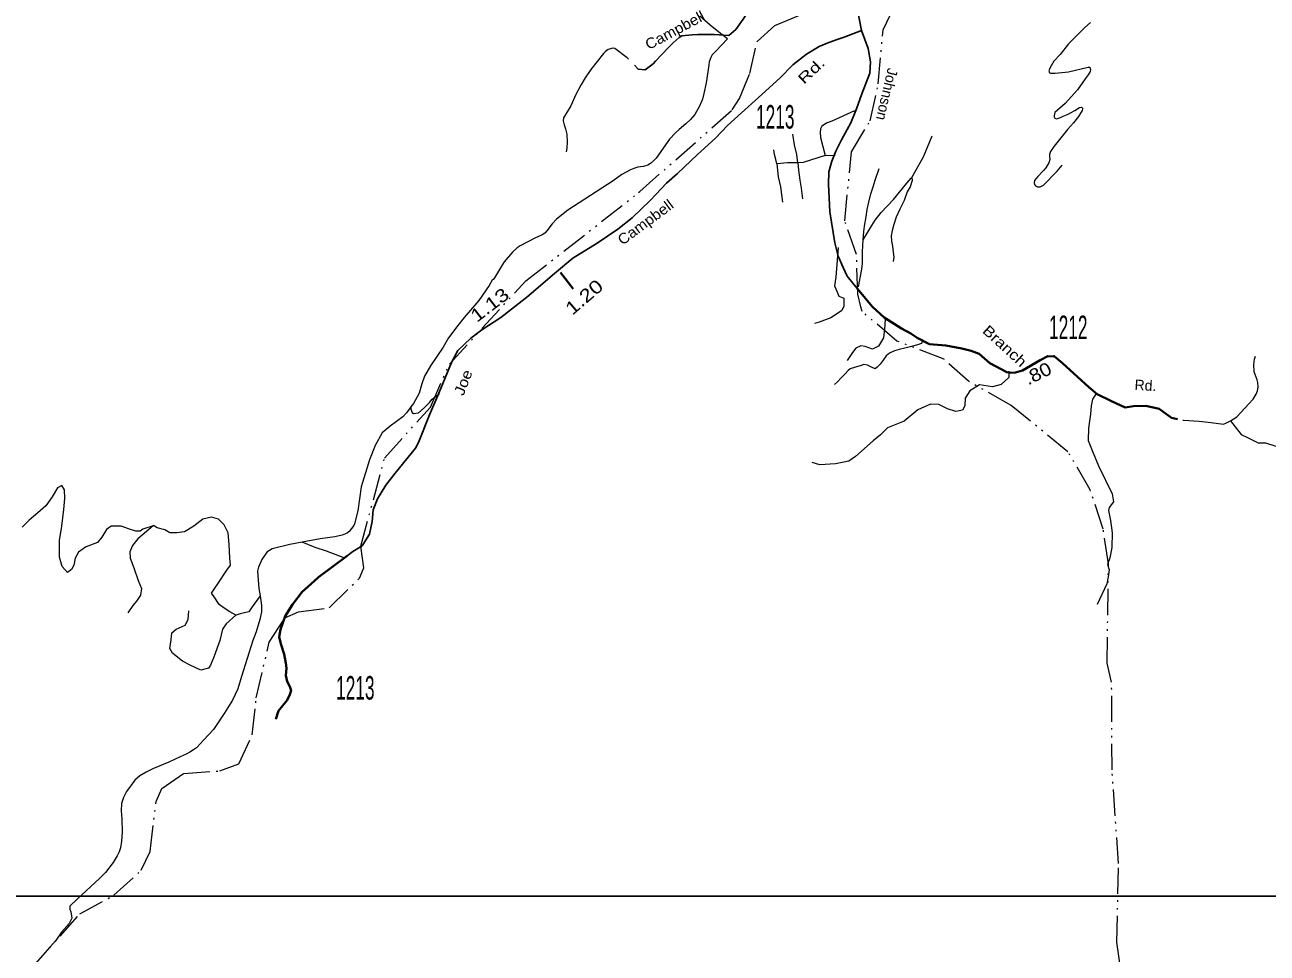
# Model space of a CAD drawing. Extents: x 224414 to 270732, y 178042 to 233939.
# Drawn here: x 236259 to 238635, y 201444 to 203220 of the extents above; entities that cross this region are included whole.
import ezdxf
from ezdxf.enums import TextEntityAlignment as Align

# ---------------------------------------------------------------- set-up
doc = ezdxf.new("R2010")
doc.units = 0
doc.header["$LTSCALE"] = 10
doc.linetypes.add('DASH_DOUBLE_DOT', pattern=[9.2, 5, -1.2, 0.3, -1.2, 0.3, -1.2])
for name, color, linetype, lineweight in [('11', 7, 'Continuous', 40), ('17', 7, 'Continuous', 40), ('32', 7, 'Continuous', 25), ('35', 7, 'Continuous', 13), ('59', 7, 'DASH_DOUBLE_DOT', 13), ('63', 7, 'Continuous', 25), ('8', 7, 'Continuous', 25)]:
    doc.layers.add(name, color=color, linetype=linetype, lineweight=lineweight)

msp = doc.modelspace()

# ---------------------------------------------------------------- linework, layer by layer
at = {"layer": '17'}
msp.add_line((237307.46, 202714.72), (237283.46, 202746.29), dxfattribs=at)
at = {"layer": '32'}
for points in [[(237813.78, 203375.74), (237789.56, 203362.17), (237761.48, 203346.94), (237740.13, 203334.17), (237685.34, 203296.97), (237667.39, 203279.33), (237643.52, 203246.64), (237632.68, 203230.93), (237619.08, 203211), (237605.68, 203199.7), (237577.29, 203201.44), (237558.36, 203201.57), (237546.36, 203201.57), (237535.12, 203200.45), (237515.44, 203198.57), (237510.38, 203195.76), (237498.76, 203185.63), (237490.14, 203176.25), (237465.03, 203150.37), (237460.53, 203145.12), (237445.43, 203133.82), (237431.95, 203134.89), (237425.3, 203142.87)], [(237825.74, 203347.21), (237842.01, 203324.88), (237844.89, 203312.45), (237847.88, 203277.19), (237850.88, 203251.68), (237858.96, 203209.19)], [(237858.96, 203209.19), (237825.99, 203196.04), (237814.73, 203192.68), (237796.74, 203186.31), (237777.83, 203178.23), (237753.64, 203163.8), (237727.78, 203143.17), (237703.41, 203118.79), (237661.92, 203081.06), (237629.32, 203051.43), (237603.08, 203027.42), (237580.15, 203002.83), (237545.64, 202972.06), (237507.51, 202935.79), (237486.06, 202916.76), (237455.54, 202884.81), (237420.79, 202850.72), (237393.2, 202829.31), (237353.5, 202802.55), (237307.33, 202773.82), (237271.85, 202743.96), (237218.92, 202698.89), (237189.64, 202675.79), (237169.37, 202660.01), (237132.87, 202636.29), (237112.22, 202620.29), (237087.29, 202596.85), (237075.33, 202573.89), (237050.54, 202515.61), (237033.26, 202474.1), (237012.27, 202421.14), (237006.07, 202410.44), (236967.22, 202362.55), (236949.48, 202339.17), (236933.76, 202313.25), (236925.54, 202292.52), (236923.29, 202270.01), (236918.52, 202245.88), (236904.55, 202223.5), (236886.56, 202212.24), (236875.38, 202203.98)], [(237858.96, 203209.19), (237871.54, 203174.85), (237876.23, 203149.38), (237875.25, 203127.51), (237859.98, 203087.8), (237849.51, 203059.44), (237838.7, 203032.41), (237820.71, 203000.16), (237809.84, 202978.23), (237802.34, 202959.1), (237796.3, 202938.96), (237795.93, 202915.33), (237798.82, 202862.24), (237808.22, 202803.04), (237814.3, 202777.59), (237823.7, 202755.49), (237831.95, 202739.36), (237851.07, 202715.35)]]:
    msp.add_lwpolyline(points, dxfattribs=at)
at = {"layer": '32', "lineweight": 40}
for points in [[(237851.07, 202715.35), (237879.89, 202680.56), (237902.18, 202660.11), (237935.26, 202638.98), (237953.63, 202629.61), (237965.25, 202620.98), (237989.24, 202608.98), (238020.52, 202606.87), (238050.69, 202600.67), (238068.96, 202596.21), (238083.95, 202590.59), (238104.33, 202572.59), (238136.93, 202555.67), (238144.78, 202554.55), (238153.67, 202554.95), (238166.66, 202559.04), (238200.87, 202578.67), (238215.45, 202585.96), (238225.76, 202585.53), (238227.65, 202586.44), (238243.49, 202573.06), (238294.05, 202526.63), (238309.98, 202513.69), (238337.34, 202499.99), (238363.39, 202487.99), (238379.51, 202490.24), (238402.75, 202491.18), (238428.1, 202485.55), (238451.72, 202468.49), (238463.15, 202465.49)], [(236875.38, 202203.98), (236820.59, 202163.48), (236805.79, 202149.89), (236789.69, 202135.12), (236770.9, 202110.96), (236756.81, 202088.8), (236748.09, 202063.3), (236745.4, 202049.2), (236748.76, 202035.78), (236754.8, 202016.31), (236758.15, 201998.86), (236759.49, 201989.46), (236758.15, 201975.36), (236760.84, 201963.95), (236765.63, 201954.1), (236768.45, 201946.77), (236766.2, 201939.11), (236761.13, 201928.18), (236744.06, 201907.57), (236739.36, 201892.13)]]:
    msp.add_lwpolyline(points, dxfattribs=at)
at = {"layer": '35'}
for p, q in [((237602.8, 203193.34), (237589.59, 203203.5)), ((237697.14, 202953.73), (237697.05, 202953.73))]:
    msp.add_line(p, q, dxfattribs=at)
for points in [[(237589.59, 203203.5), (237569.38, 203219.09), (237549.7, 203236.38)], [(238296.72, 203224.08), (238285.92, 203214.92), (238267.11, 203195.58), (238254.66, 203183.5), (238238.66, 203163.42), (238226.97, 203150.47), (238218.89, 203136.77), (238217.53, 203131.89), (238217.67, 203130.36), (238218.25, 203128.94), (238220.33, 203127.31), (238224.58, 203127.17), (238229.61, 203127.41), (238254.81, 203130.22), (238292.47, 203139.19), (238295.52, 203138.78), (238296.97, 203134.56), (238296.02, 203130.61), (238292.31, 203124.31), (238286.56, 203116.69), (238271.84, 203095.25), (238248.56, 203069.34), (238229.05, 203052.38), (238227.69, 203046.7), (238227.62, 203043.8), (238228.56, 203041.34), (238232.16, 203040.14), (238239.92, 203042.62), (238244.7, 203045.09), (238254.31, 203049.17), (238260, 203051.97), (238267.06, 203056.08), (238275.69, 203061.73), (238279.77, 203062.31), (238281.44, 203060.55), (238281.53, 203058.88), (238281.03, 203055.83), (238274.31, 203044.39), (238264.56, 203032.53), (238253.28, 203019.81), (238248.09, 203013.56), (238227.69, 202987.91), (238220.58, 202977.66), (238218.8, 202971.81), (238218.66, 202967.98), (238218.95, 202962.31), (238217.28, 202955.91), (238211.53, 202946.41), (238207.12, 202941.33), (238196.09, 202930.05), (238190.16, 202921.98), (238189.06, 202917.41), (238189.59, 202914.45), (238191.77, 202911.83), (238195.47, 202909.83), (238200.58, 202909.92), (238207.28, 202913.42), (238233.38, 202940.06), (238242.56, 202951.58)], [(237602.8, 203193.34), (237580.59, 203169.33), (237573.69, 203162.3), (237570.73, 203157.27), (237568.09, 203149.19), (237566.89, 203142.64), (237561.94, 203109.11), (237557.59, 203088.77), (237554.73, 203077.73), (237549.61, 203064.38), (237540.56, 203048.62), (237532.33, 203039.02), (237523.3, 203030.55), (237510.17, 203019.67), (237503.62, 203013.42), (237491.75, 203001.27), (237466.25, 202965.16), (237461.38, 202959.66), (237455.53, 202954.62), (237450.5, 202951.67), (237442.27, 202949.11), (237436.52, 202948.14), (237431.14, 202947.48), (237423.77, 202945.28), (237417.39, 202942.7), (237400.75, 202933.5), (237384.11, 202921.34), (237297.22, 202865.5), (237275.94, 202848.06), (237267.86, 202839.36), (237257.47, 202825.81), (237253.23, 202821.73), (237248.27, 202818.14), (237234.66, 202811.92), (237206.34, 202797.25), (237200.83, 202793.19), (237191.62, 202785.33), (237175.78, 202766.31), (237172.42, 202761.75), (237157.16, 202736.14), (237154.5, 202732.64), (237152.97, 202731.58), (237147.31, 202721.11), (237127.38, 202692.38), (237099.06, 202660.31), (237087.14, 202645.11), (237069.61, 202621.34), (237058.92, 202603.67), (237035, 202567.89), (237023.38, 202547.98), (237018.09, 202533.52), (237013.14, 202515.67), (237002.19, 202495.84), (236997.62, 202489.45)], [(237413.79, 203154.25), (237410.91, 203156.77), (237387.14, 203174.39), (237383.23, 203175.27), (237379.06, 203174.14), (237374.66, 203172.53), (237369.69, 203169.08), (237365.7, 203165.19), (237341.47, 203134.61), (237330.59, 203118.22), (237322.58, 203104.53), (237312.67, 203086.39), (237302.97, 203065.27), (237289.38, 203041.89), (237288.84, 203036.38), (237290.27, 203028.8), (237293.31, 203020.77), (237295.69, 203011.02), (237296.33, 202995.42), (237295.3, 202983.83), (237294.34, 202977.19)], [(237845.7, 203055.42), (237802.17, 203035.72), (237793.45, 203032.38), (237783.12, 203025.81), (237780.41, 203021.09), (237779.78, 203013.91), (237780.8, 203004.61), (237789.38, 202969.98)], [(237737.52, 202956.2), (237735.14, 202972.16), (237731.06, 202990.53), (237727.61, 203010.95)], [(237955.08, 202928.19), (237977.44, 202967.19), (237994.41, 203007.27)], [(237697.14, 202953.73), (237694.98, 202962.61), (237692.91, 202972.16), (237691.53, 202981.02)], [(237789.38, 202969.98), (237747.38, 202956.45), (237737.52, 202956.2)], [(237789.38, 202969.98), (237792.73, 202970.53), (237798.98, 202969.73), (237808.58, 202970.78)], [(237737.52, 202956.2), (237717.44, 202955.81), (237697.14, 202953.73)], [(237697.14, 202953.73), (237699.7, 202929.28), (237704.48, 202910.22), (237707.94, 202880.97)], [(237737.52, 202956.2), (237738.5, 202942.23), (237741.22, 202923.09), (237744.02, 202907.5), (237746, 202887.02)], [(237862.25, 202808.62), (237863.61, 202824.78), (237864.91, 202834.7), (237868.17, 202852.84), (237870.02, 202866.8), (237872.89, 202880.88), (237876.81, 202896.38), (237881.38, 202909.97), (237885.2, 202922.72), (237893.12, 202945.19)], [(237862.25, 202808.62), (237878.89, 202836.06), (237884.89, 202846.55), (237896.72, 202861.17), (237920.25, 202885.75), (237931.78, 202899.58), (237945.77, 202916.95), (237954.17, 202926.61), (237955.08, 202928.19)], [(237955.08, 202928.19), (237956.08, 202922), (237952.22, 202910.05), (237946.59, 202900.56), (237940.64, 202884.06), (237932.19, 202867.55), (237925.53, 202851.73), (237920.61, 202838.05), (237917.8, 202826.8), (237915.67, 202816.27), (237916.75, 202806.08), (237918.14, 202796.61), (237919.91, 202785.38), (237920.61, 202775.52), (237919.55, 202767.44)], [(237853.19, 202718.62), (237857.36, 202738.94), (237859.84, 202752.55), (237860.81, 202763.52), (237860.72, 202772.22), (237860.97, 202785.83), (237862.25, 202808.62)], [(237814.17, 202794), (237809.77, 202737.27), (237807.45, 202720.69), (237809.77, 202714.86), (237815.7, 202700.69), (237825.14, 202697.19), (237825.14, 202681.83), (237821.62, 202673.61), (237807.45, 202664.16), (237800.41, 202659.44), (237778, 202651.2), (237769.12, 202648.88)], [(237904.5, 202659.67), (237903.62, 202644.7), (237901.45, 202621.34), (237891.69, 202605.5), (237880.27, 202599.84), (237865.94, 202604.38), (237857.92, 202606.05), (237848.41, 202601.17), (237842.17, 202593.19), (237831.86, 202577.92)], [(237976.33, 202617.38), (237973.5, 202610.3), (237964.3, 202606.95), (237952.05, 202603.91), (237942, 202601.39), (237931.41, 202599.16), (237921.95, 202596.64), (237912.77, 202591.62), (237906.08, 202586.62), (237900.2, 202578.55), (237894.64, 202570.73), (237889.06, 202564.89), (237884.89, 202562.11), (237878.5, 202564.89), (237870.42, 202568.8), (237863.44, 202570.19), (237858.44, 202568.5), (237847.56, 202565.17), (237837.53, 202561.81), (237833.36, 202558.75), (237826.94, 202551.8), (237819.98, 202544.56), (237813.02, 202537.3), (237807.44, 202531.73)], [(238564.64, 202462.62), (238569.98, 202465.67), (238576.64, 202470.25), (238599.94, 202494.8), (238607.77, 202503.83), (238613.92, 202513.67), (238616.62, 202519.58), (238617.67, 202526.56), (238616.97, 202535.58), (238615.44, 202540.81), (238610.22, 202555.91), (238609.19, 202570.45), (238610.62, 202580.64), (238612.3, 202586.39)], [(238140.97, 202557.34), (238140.72, 202545.44), (238126.33, 202531.98), (238109.36, 202527.27), (238084.83, 202531.27), (238066.41, 202519.67), (238057.59, 202506.14), (238056.89, 202491.12), (238052.17, 202482.95), (238039.22, 202480.22), (238023.52, 202485.66), (238007.22, 202493.83), (237990.88, 202494.55), (237967.03, 202483.67), (237940.5, 202461.83), (237908.66, 202449.12), (237895.55, 202435.97), (237881.22, 202424.39), (237847.86, 202394.47), (237834.97, 202385.58), (237809.06, 202380.14), (237779.12, 202378.06), (237764.8, 202382.88)], [(236997.62, 202489.45), (236997.62, 202484.47), (236999.64, 202478.39), (237002.09, 202476.8), (237011.7, 202477.77), (237023.06, 202487.17), (237032.73, 202497.53), (237038.25, 202503.98), (237052.27, 202514.45)], [(238306.95, 202513.19), (238301.05, 202504.16), (238298.39, 202491.12), (238296.66, 202475.42), (238293.22, 202448.38), (238292.31, 202424.89), (238300.17, 202405.69), (238312.31, 202376.14), (238338.47, 202322.95), (238341.12, 202307.25), (238332.39, 202296.81), (238331.52, 202290.72), (238334.97, 202271.59), (238338.47, 202248.06), (238337.62, 202220.16), (238334.08, 202200.16), (238329.75, 202187.92), (238332.39, 202177.5), (238330.64, 202164.39), (238328.02, 202150.47), (238309.69, 202111.27)], [(236997.62, 202489.45), (236995.94, 202487.17), (236988.77, 202477.83), (236981.95, 202470.39), (236958.03, 202452.22), (236942.66, 202439.77), (236929.33, 202415.19), (236918.58, 202388.06), (236902.05, 202336.06), (236895.64, 202290.47), (236889.88, 202265.59), (236888.5, 202262.08), (236879.7, 202250.56), (236875.8, 202247.77), (236865.94, 202243.53), (236852.11, 202240.58), (236823.78, 202236.53), (236789.62, 202230.39)], [(238473.79, 202463.84), (238474.56, 202463.84), (238504.8, 202462.08), (238528, 202459.59), (238551.19, 202456.39), (238557.28, 202458.47), (238563.69, 202462.08), (238564.64, 202462.62)], [(238564.64, 202462.62), (238584.88, 202436.62), (238596.97, 202430.55), (238617.27, 202420.47), (238631.44, 202420.47), (238649.67, 202414.39), (238684.14, 202412.33), (238704.39, 202406.23), (238728.72, 202396.08), (238734.81, 202379.92), (238738.89, 202365.66), (238751.05, 202347.42), (238757.12, 202333.25), (238765.2, 202325.12), (238771.3, 202315.03), (238767.2, 202302.88), (238771.3, 202294.8), (238773.27, 202290.72), (238787.5, 202288.64), (238791.2, 202291.28)], [(236504.66, 202261.91), (236485, 202255.36), (236479.55, 202251.27), (236471.47, 202251.27), (236459.33, 202255.36), (236443.17, 202260.72), (236426.92, 202260.72), (236424.27, 202260.72), (236415.44, 202254.78), (236406.23, 202239.86), (236398.19, 202229.81), (236379.73, 202222.95), (236374.94, 202220.61), (236362.02, 202211.44), (236355.41, 202199.94), (236352.75, 202186.55), (236348.67, 202178.39), (236341.02, 202172.44), (236330.83, 202183.66), (236325.75, 202202), (236325.75, 202233.61), (236329.81, 202261.12), (236333.89, 202292.75), (236335.94, 202314.17), (236334.91, 202330.47), (236329.81, 202338.62), (236321.64, 202334.55), (236311.45, 202317.22), (236299.22, 202299.88), (236283.92, 202286.64), (236267.62, 202272.36), (236254.03, 202258.81)], [(236504.66, 202261.91), (236475.55, 202236.48), (236464.77, 202224.33), (236459.69, 202212.17), (236460.69, 202200), (236467.47, 202181.11), (236475.77, 202157.31), (236482.39, 202141.61), (236480.31, 202129.11), (236472.75, 202117.77), (236465.94, 202109.08), (236456.28, 202095.08)], [(236662.69, 202090.94), (236651, 202097.44), (236640.19, 202104.23), (236630.77, 202110.95), (236621.33, 202125.75), (236615.86, 202132.55), (236621.33, 202140.62), (236629.41, 202152.8), (236645.56, 202177.11), (236652.34, 202186.55), (236651, 202200), (236649.62, 202225.66), (236648.27, 202248.56), (236640.19, 202263.44), (236629.41, 202274.22), (236615.86, 202278.3), (236599.7, 202274.22), (236582.12, 202260.72), (236564.59, 202249.98), (236549.77, 202248.56), (236536.28, 202248.56), (236526.83, 202253.98), (236511.95, 202258.06), (236505.25, 202262.08), (236504.66, 202261.91)], [(236789.62, 202230.39), (236765.95, 202226.16), (236732.02, 202217.44), (236722.11, 202211.03), (236712.11, 202197.11), (236705.81, 202182.62), (236704.03, 202174.64), (236706.84, 202141.59), (236708.92, 202127.92)], [(236871.38, 202200), (236835.86, 202213.5), (236814.27, 202220.23), (236789.62, 202230.39)], [(236708.92, 202127.92), (236710.25, 202118.72), (236712.02, 202109.44), (236712.02, 202097.44), (236708.77, 202082.47), (236701.8, 202058.88), (236695.08, 202042.33), (236673.72, 201973.53), (236666.66, 201950), (236656.19, 201928.16), (236640.38, 201902.88), (236619.64, 201871.92), (236601.62, 201852.17), (236587.14, 201836.94), (236582.02, 201832.97), (236574.92, 201828.56), (236567.64, 201824.73), (236556.02, 201819.67), (236534.84, 201809.91), (236505.25, 201797.36), (236491.08, 201790.56), (236479, 201783.28), (236469.7, 201775.36), (236453.64, 201753.67), (236447.8, 201742.08), (236444.3, 201730.5), (236443.7, 201716.7), (236444.44, 201701.05), (236445, 201675.59), (236443.8, 201658.78), (236441.88, 201645.98), (236439.72, 201638.31), (236435.72, 201630.73), (236428.19, 201617.44), (236413.31, 201598.81), (236402.28, 201587.05), (236359.16, 201547.84), (236344.98, 201534.41), (236345.23, 201528.41), (236347.33, 201523.28), (236349, 201511.11), (236344.03, 201500.73), (236329.48, 201484.48), (236318.58, 201468.33), (236306.52, 201454.88), (236293.42, 201440.73)], [(236708.92, 202127.92), (236694.19, 202106.89), (236687.39, 202097.44), (236671.23, 202093.44), (236663.16, 202090.73), (236662.69, 202090.94)], [(236662.69, 202090.94), (236644.27, 202074.48), (236637.48, 202063.75), (236632.11, 202042.08), (236621.33, 202012.39), (236614.52, 201994.88), (236610.52, 201989.44), (236595.62, 201985.45), (236575.38, 201994.88), (236560.59, 202002.95), (236548.44, 202012.39), (236541.64, 202017.84), (236536.28, 202027.27), (236538.98, 202043.42), (236540.36, 202056.95), (236548.44, 202063.75), (236565.97, 202071.83), (236571.39, 202082.66), (236572.67, 202098.81)]]:
    msp.add_lwpolyline(points, dxfattribs=at)
at = {"layer": '59'}
for points in [[(237434.98, 202900.97), (237611.98, 203057.34), (237625.61, 203079.08), (237645.36, 203126.69), (237659.42, 203187.96), (237693.29, 203218.71), (237763.3, 203247.49), (237783.89, 203262.6), (237809.06, 203295.57), (237820.05, 203340.45), (237831.95, 203355.1), (237850.25, 203370.67), (237886.86, 203374.8), (237928.59, 203403.03), (237946.5, 203404.67)], [(237858.08, 202680.62), (237851.77, 202704.53), (237849.78, 202780.58), (237826.98, 202845.05), (237840, 202976.78), (237875.5, 203036.08), (237891.11, 203106.77), (237900.42, 203210.58), (237953.19, 203320.55), (237956.33, 203396.48), (237946.5, 203404.67)], [(236693.78, 201861.66), (236701.75, 201932.5), (236726.44, 202039.02), (236756.31, 202085.42), (236782.23, 202096.89), (236841.02, 202104.72), (236899.23, 202161.56), (236907.69, 202181.39), (236901.77, 202222.5), (236947.04, 202391.2), (237034.66, 202488.88), (237071.03, 202571.14), (237217.36, 202730.22), (237432.69, 202898.94), (237434.98, 202900.97)], [(238338.09, 201794.78), (238337.39, 201962.8), (238328.69, 201998.97), (238331.34, 202188.92), (238321.36, 202255.12), (238296.5, 202330.62), (238253.75, 202403.48), (238145.52, 202491.66), (238063.5, 202538.3), (238016.97, 202580.23), (237926.84, 202615.03), (237860.52, 202671.36), (237858.08, 202680.62)], [(236266.92, 201192.14), (236265.62, 201408.19), (236364.17, 201519.23), (236429.19, 201554.94), (236481.95, 201602.86), (236498.69, 201638.55), (236510.22, 201734.31), (236521.41, 201759.09), (236563.25, 201788.25), (236632.09, 201792.88), (236668.23, 201806.16), (236693.78, 201861.66)], [(238413.31, 200784.19), (238404.09, 200932.39), (238422.12, 201000.03), (238433.06, 201080.81), (238409.84, 201260.28), (238353.08, 201425.44), (238347.12, 201465.56), (238350.69, 201615.5), (238338.09, 201794.78)]]:
    msp.add_lwpolyline(points, dxfattribs=at)
at = {"layer": '63'}
msp.add_lwpolyline([(242920.93, 201553.31), (235443.94, 201553.31), (235443.94, 206203.73), (242920.93, 206203.73)], close=True, dxfattribs=at)

# ---------------------------------------------------------------- texts
at = {"layer": '11'}
for s, rotation, width, p in [('Campbell', 28.251, 1.1, (237506.94, 203200.89)), ('Rd.', 43.186, 1.4, (237770.08, 203125.03)), ('Campbell', 36.477, 1.1, (237452.01, 202834.36)), ('Branch', 317.473, 1.2, (238126.35, 202598.28)), ('Joe', 68.813, 1.15, (237106.81, 202532.28))]:
    msp.add_text(s, height=20, rotation=rotation, dxfattribs=dict(at, width=width)).set_placement(p, align=Align.CENTER)
for s, rotation, p in [('Johnson', 256.986, (237898.14, 203089.33)), ('Rd.', 356.648, (238401.56, 202520.42))]:
    msp.add_text(s, height=20, rotation=rotation, dxfattribs=at).set_placement(p, align=Align.CENTER)
at = {"layer": '17'}
for s, rotation, width, p in [('1.20', 40.655, 1.25, (237336.88, 202689.76)), ('1.13', 37.545, 1.25, (237155.75, 202674.36)), ('.80', 26.375, 1.15, (238201.66, 202541.87))]:
    msp.add_text(s, height=25, rotation=rotation, dxfattribs=dict(at, width=width)).set_placement(p, align=Align.CENTER)
at = {"layer": '8', "width": 0.55}
for s, p in [('1213', (237694.13, 203021.48)), ('1212', (238254.45, 202618.78)), ('1213', (236891.13, 201929.31))]:
    msp.add_text(s, height=45, dxfattribs=at).set_placement(p, align=Align.CENTER)

doc.saveas('drawing.dxf')
